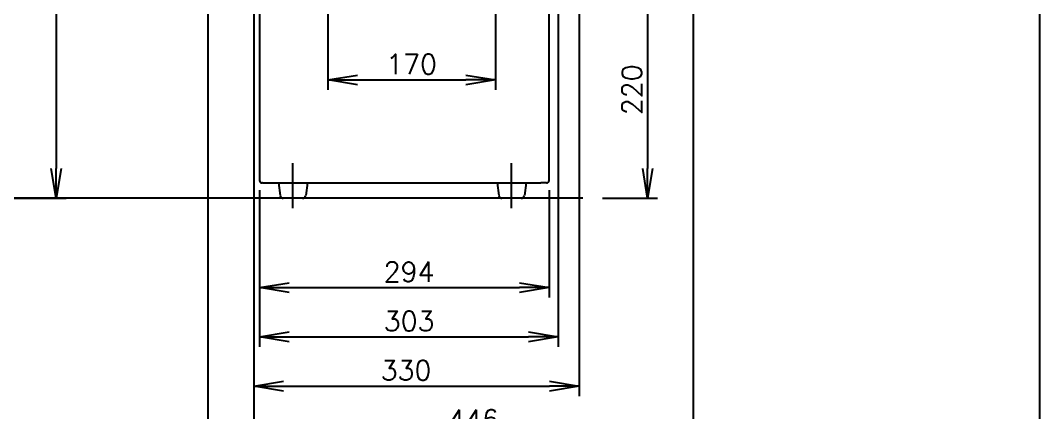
# Model space of a CAD drawing. Extents: x 230 to 4050, y 0 to 2754.
# Drawn here: x 2008 to 3043, y 591 to 989 of the extents above; entities that cross this region are included whole.
import ezdxf

# ---------------------------------------------------------------- set-up
doc = ezdxf.new("R2010")
doc.units = 0
doc.header["$LTSCALE"] = 2
doc.linetypes.add('CENTER', pattern=[50.8, 31.75, -6.35, 6.35, -6.35])
doc.layers.get('0').update_dxf_attribs({"linetype": 'CONTINUOUS'})
doc.layers.get('DEFPOINTS').update_dxf_attribs({"linetype": 'CONTINUOUS'})
doc.layers.add('DANMEN', color=7, linetype='CONTINUOUS')
doc.layers.add('SUNPOU', color=7, linetype='CONTINUOUS')
doc.styles.get("Standard").update_dxf_attribs({"font": 'romans.shx', "bigfont": 'extfont.shx'})
doc.dimstyles.get("Standard").update_dxf_attribs({"dimscale": 10, "dimtxt": 2, "dimasz": 3, "dimexe": 1, "dimexo": 1, "dimgap": 0.6, "dimtad": 3, "dimdec": 0, "dimzin": 0, "dimdsep": 46, "dimtxsty": 'STANDARD', "dimblk1": 'OPEN', "dimblk2": 'OPEN', "dimsah": 1, "dimcen": 1.5, "dimadec": 0, "dimazin": 0, "dimtfac": 1, "dimtdec": 0, "dimtmove": 0, "dimatfit": 0, "dimldrblk": 'DOTSMALL', "dimfxl": 1, "dimtvp": 1, "dimtolj": 1, "dimtzin": 0, "dimarcsym": 0})

# ---------------------------------------------------------------- blocks, each defined once
blk = doc.blocks.new('_OPEN')
at = {"color": 0, "linetype": 'ByBlock'}
for p, q in [((-1, 0.167), (0, 0)), ((0, 0), (-1, -0.167)), ((0, 0), (-1, 0))]:
    blk.add_line(p, q, dxfattribs=at)
blk = doc.blocks.new('*D10')
at = {"layer": 'DEFPOINTS', "color": 0}
for p in [(2691.3, 1588.9), (2245.4, 1014.2), (2691.3, 568)]:
    blk.add_point(p, dxfattribs=at)
at = {"layer": 'SUNPOU', "color": 0, "linetype": 'ByBlock', "lineweight": -2}
for p, q in [((2691.3, 1578.9), (2691.3, 558)), ((2245.4, 1004.2), (2245.4, 558)), ((2275.4, 568), (2661.3, 568))]:
    blk.add_line(p, q, dxfattribs=at)
at = {"layer": 'SUNPOU', "color": 0, "lineweight": -2, "xscale": 30, "yscale": 30, "zscale": 30, "rotation": 180}
blk.add_blockref('_OPEN', (2245.4, 568), dxfattribs=at)
at = {"layer": 'SUNPOU', "color": 0, "lineweight": -2, "xscale": 30, "yscale": 30, "zscale": 30}
blk.add_blockref('_OPEN', (2691.3, 568), dxfattribs=at)
at = {"layer": 'SUNPOU', "color": 0, "insert": (2468.4, 584), "char_height": 20, "attachment_point": 5}
blk.add_mtext('\\A1;446', dxfattribs=at)
blk = doc.blocks.new('_DotSmall')
at = {"color": 0, "linetype": 'ByBlock', "const_width": 0.5}
blk.add_lwpolyline([(-0.0625, 0, 1), (0.0625, 0, 1)], format="xyb", close=True, dxfattribs=at)
blk = doc.blocks.new('*D20')
at = {"layer": 'DEFPOINTS', "color": 0}
for p in [(3043, 1159.3), (2245.4, 1014.2), (3043, 518)]:
    blk.add_point(p, dxfattribs=at)
at = {"layer": 'SUNPOU', "color": 0, "linetype": 'ByBlock', "lineweight": -2}
for p, q in [((3043, 1149.3), (3043, 508)), ((2245.4, 1004.2), (2245.4, 508)), ((2275.4, 518), (3013, 518))]:
    blk.add_line(p, q, dxfattribs=at)
at = {"layer": 'SUNPOU', "color": 0, "lineweight": -2, "xscale": 30, "yscale": 30, "zscale": 30, "rotation": 180}
blk.add_blockref('_OPEN', (2245.4, 518), dxfattribs=at)
at = {"layer": 'SUNPOU', "color": 0, "lineweight": -2, "xscale": 30, "yscale": 30, "zscale": 30}
blk.add_blockref('_OPEN', (3043, 518), dxfattribs=at)
at = {"layer": 'SUNPOU', "color": 0, "insert": (2644.2, 534), "char_height": 20, "attachment_point": 5}
blk.add_mtext('\\A1;795', dxfattribs=at)
blk = doc.blocks.new('*D24')
at = {"layer": 'DEFPOINTS', "color": 0}
for p in [(2198.7, 1438.2), (3043, 1159.3), (3043, 468)]:
    blk.add_point(p, dxfattribs=at)
at = {"layer": 'SUNPOU', "color": 0, "linetype": 'ByBlock', "lineweight": -2}
for p, q in [((2198.7, 1428.2), (2198.7, 458)), ((3043, 1149.3), (3043, 458)), ((2228.7, 468), (3013, 468))]:
    blk.add_line(p, q, dxfattribs=at)
at = {"layer": 'SUNPOU', "color": 0, "lineweight": -2, "xscale": 30, "yscale": 30, "zscale": 30, "rotation": 180}
blk.add_blockref('_OPEN', (2198.7, 468), dxfattribs=at)
at = {"layer": 'SUNPOU', "color": 0, "lineweight": -2, "xscale": 30, "yscale": 30, "zscale": 30}
blk.add_blockref('_OPEN', (3043, 468), dxfattribs=at)
at = {"layer": 'SUNPOU', "color": 0, "insert": (2620.8, 484), "char_height": 20, "attachment_point": 5}
blk.add_mtext('\\A1;845', dxfattribs=at)
blk = doc.blocks.new('*D25')
at = {"layer": 'DEFPOINTS', "color": 0}
for p in [(2575.4, 1433.7), (2245.4, 1014.2), (2575.4, 618)]:
    blk.add_point(p, dxfattribs=at)
at = {"layer": 'SUNPOU', "color": 0, "linetype": 'ByBlock', "lineweight": -2}
for p, q in [((2575.4, 1423.7), (2575.4, 608)), ((2245.4, 1004.2), (2245.4, 608)), ((2275.4, 618), (2545.4, 618))]:
    blk.add_line(p, q, dxfattribs=at)
at = {"layer": 'SUNPOU', "color": 0, "lineweight": -2, "xscale": 30, "yscale": 30, "zscale": 30, "rotation": 180}
blk.add_blockref('_OPEN', (2245.4, 618), dxfattribs=at)
at = {"layer": 'SUNPOU', "color": 0, "lineweight": -2, "xscale": 30, "yscale": 30, "zscale": 30}
blk.add_blockref('_OPEN', (2575.4, 618), dxfattribs=at)
at = {"layer": 'SUNPOU', "color": 0, "insert": (2399.8, 634), "char_height": 20, "attachment_point": 5}
blk.add_mtext('\\A1;330', dxfattribs=at)
blk = doc.blocks.new('*D30')
at = {"layer": 'DEFPOINTS', "color": 0}
for p in [(1849.1, 1613.7), (1927.4, 808.7), (2044.6, 808.7)]:
    blk.add_point(p, dxfattribs=at)
at = {"layer": 'SUNPOU', "color": 0, "linetype": 'ByBlock', "lineweight": -2}
for p, q in [((1859.1, 1613.7), (2054.6, 1613.7)), ((2044.6, 1583.7), (2044.6, 838.7)), ((1937.4, 808.7), (2054.6, 808.7))]:
    blk.add_line(p, q, dxfattribs=at)
at = {"layer": 'SUNPOU', "color": 0, "lineweight": -2, "xscale": 30, "yscale": 30, "zscale": 30}
for p, rotation in [((2044.6, 1613.7), 90), ((2044.6, 808.7), 270)]:
    blk.add_blockref('_OPEN', p, dxfattribs=dict(at, rotation=rotation))
at = {"layer": 'SUNPOU', "color": 0, "insert": (2028.6, 1211.2), "char_height": 20, "attachment_point": 5, "rotation": 90}
blk.add_mtext('\\A1;805', dxfattribs=at)
blk = doc.blocks.new('*D31')
at = {"layer": 'DEFPOINTS', "color": 0}
for p in [(2554.1, 1014.2), (2251, 826.7), (2554.1, 668)]:
    blk.add_point(p, dxfattribs=at)
at = {"layer": 'SUNPOU', "color": 0, "lineweight": -2}
for p, q in [((2554.1, 1004.2), (2554.1, 658)), ((2251, 816.7), (2251, 658)), ((2281, 668), (2524.1, 668))]:
    blk.add_line(p, q, dxfattribs=at)
at = {"layer": 'SUNPOU', "color": 0, "lineweight": -2, "xscale": 30, "yscale": 30, "zscale": 30, "rotation": 180}
blk.add_blockref('_OPEN', (2251, 668), dxfattribs=at)
at = {"layer": 'SUNPOU', "color": 0, "lineweight": -2, "xscale": 30, "yscale": 30, "zscale": 30}
blk.add_blockref('_OPEN', (2554.1, 668), dxfattribs=at)
at = {"layer": 'SUNPOU', "color": 0, "insert": (2402.9, 684), "char_height": 20, "attachment_point": 5}
blk.add_mtext('\\A1;303', dxfattribs=at)
blk = doc.blocks.new('*D32')
at = {"layer": 'DEFPOINTS', "color": 0}
for p in [(2251, 826.7), (2545, 826.7), (2545, 718)]:
    blk.add_point(p, dxfattribs=at)
at = {"layer": 'SUNPOU', "color": 0, "lineweight": -2}
for p, q in [((2251, 816.7), (2251, 708)), ((2545, 816.7), (2545, 708)), ((2281, 718), (2515, 718))]:
    blk.add_line(p, q, dxfattribs=at)
at = {"layer": 'SUNPOU', "color": 0, "lineweight": -2, "xscale": 30, "yscale": 30, "zscale": 30, "rotation": 180}
blk.add_blockref('_OPEN', (2251, 718), dxfattribs=at)
at = {"layer": 'SUNPOU', "color": 0, "lineweight": -2, "xscale": 30, "yscale": 30, "zscale": 30}
blk.add_blockref('_OPEN', (2545, 718), dxfattribs=at)
at = {"layer": 'SUNPOU', "color": 0, "insert": (2402.9, 734), "char_height": 20, "attachment_point": 5}
blk.add_mtext('\\A1;294', dxfattribs=at)
blk = doc.blocks.new('*D33')
at = {"layer": 'DEFPOINTS', "color": 0}
for p in [(2320.4, 1005.3), (2490.5, 1005.3), (2490.5, 928.7)]:
    blk.add_point(p, dxfattribs=at)
at = {"layer": 'SUNPOU', "color": 0, "lineweight": -2}
for p, q in [((2320.4, 995.3), (2320.4, 918.7)), ((2490.5, 995.3), (2490.5, 918.7)), ((2350.4, 928.7), (2460.5, 928.7))]:
    blk.add_line(p, q, dxfattribs=at)
at = {"layer": 'SUNPOU', "color": 0, "lineweight": -2, "xscale": 30, "yscale": 30, "zscale": 30, "rotation": 180}
blk.add_blockref('_OPEN', (2320.4, 928.7), dxfattribs=at)
at = {"layer": 'SUNPOU', "color": 0, "lineweight": -2, "xscale": 30, "yscale": 30, "zscale": 30}
blk.add_blockref('_OPEN', (2490.5, 928.7), dxfattribs=at)
at = {"layer": 'SUNPOU', "color": 0, "insert": (2405.4, 944.7), "char_height": 20, "attachment_point": 5}
blk.add_mtext('\\A1;170', dxfattribs=at)
blk = doc.blocks.new('*D34')
at = {"layer": 'DEFPOINTS', "color": 0}
for p in [(2574.6, 1028.7), (2589.4, 808.7), (2645.1, 808.7)]:
    blk.add_point(p, dxfattribs=at)
at = {"layer": 'SUNPOU', "color": 0, "lineweight": -2}
for p, q in [((2584.6, 1028.7), (2655.1, 1028.7)), ((2645.1, 998.7), (2645.1, 838.7)), ((2599.4, 808.7), (2655.1, 808.7))]:
    blk.add_line(p, q, dxfattribs=at)
at = {"layer": 'SUNPOU', "color": 0, "lineweight": -2, "xscale": 30, "yscale": 30, "zscale": 30}
for p, rotation in [((2645.1, 1028.7), 90), ((2645.1, 808.7), 270)]:
    blk.add_blockref('_OPEN', p, dxfattribs=dict(at, rotation=rotation))
at = {"layer": 'SUNPOU', "color": 0, "insert": (2629.1, 918.7), "char_height": 20, "attachment_point": 5, "rotation": 90}
blk.add_mtext('\\A1;220', dxfattribs=at)

msp = doc.modelspace()

# ---------------------------------------------------------------- linework, layer by layer
at = {"color": 2}
for p, q in [((2251, 1014.2), (2251, 826.7)), ((2545, 826.7), (2545, 1014.2)), ((2254, 824.2), (2253.5, 824.2)), ((2254.7, 824.2), (2536.3, 824.2)), ((2270.3, 824.2), (2272.1, 811.3)), ((2299.7, 824.2), (2297.9, 811.3)), ((2492.3, 824.2), (2494.1, 811.3)), ((2521.7, 824.2), (2519.9, 811.3)), ((2542.5, 824.2), (2537, 824.2)), ((2579.4, 808.7), (521.8, 808.7)), ((2294.8, 808.7), (2275.2, 808.7)), ((2516.8, 808.7), (2497.2, 808.7))]:
    msp.add_line(p, q, dxfattribs=at)
for centre, radius, start, end in [((2253.5, 826.7), 2.5, 180, 270), ((2254, 826.2), 2, 270.314, 282.3653), ((2254.8, 825.6), 1.44, 256.2387, 268.5281), ((2254.9, 848.3), 24.1, 269.6604, 270.0068), ((2536.2, 825.5), 1.34, 270.6203, 283.5593), ((2542.5, 826.7), 2.5, 270, 0), ((2275.2, 811.7), 3.08, 187.9072, 270), ((2294.8, 811.7), 3.08, 270, 352.0928), ((2497.2, 811.7), 3.08, 187.9072, 270), ((2516.8, 811.7), 3.08, 270, 352.0928)]:
    msp.add_arc(centre, radius, start, end, dxfattribs=at)
msp.add_open_spline([(2537, 824.2), (2536.8, 824.2), (2536.7, 824.2), (2536.6, 824.2)], degree=3, dxfattribs=at)
at = {"layer": 'DANMEN', "color": 1, "linetype": 'CENTER'}
for p, q in [((2285, 798.7), (2285, 844.2)), ((2507, 798.7), (2507, 844.2))]:
    msp.add_line(p, q, dxfattribs=at)

# ---------------------------------------------------------------- dimensions: what is measured, and where the dimension line sits
at = {"layer": 'SUNPOU'}
dim = msp.add_linear_dim(base=(2044.6, 808.7), p1=(1849.1, 1613.7), p2=(1927.4, 808.7), angle=90, dimstyle='STANDARD', override={"dimarcsym": 1}, dxfattribs=at)
dim.commit()
dim.dimension.update_dxf_attribs({"geometry": '*D30', "text_midpoint": (2028.6, 1211.2)})
for base, p1, p2, picture, middle in [((2691.3, 568), (2245.4, 1014.2), (2691.3, 1588.9), '*D10', (2468.4, 568)), ((2575.4, 618), (2245.4, 1014.2), (2575.4, 1433.7), '*D25', (2399.8, 618)), ((2554.1, 668), (2251, 826.7), (2554.1, 1014.2), '*D31', (2402.9, 668)), ((2545, 718), (2251, 826.7), (2545, 826.7), '*D32', (2402.9, 718))]:
    dim = msp.add_linear_dim(base=base, p1=p1, p2=p2, dimstyle='STANDARD', override={"dimtmove": 0, "dimarcsym": 1}, dxfattribs=at)
    dim.commit()
    dim.dimension.update_dxf_attribs({"geometry": picture, "text_midpoint": middle, "dimtype": 160})
for base, p1, text, picture, middle in [((3043, 468), (2198.7, 1438.2), '845', '*D24', (2620.8, 484)), ((3043, 518), (2245.4, 1014.2), '795', '*D20', (2644.2, 534))]:
    dim = msp.add_linear_dim(base=base, p1=p1, p2=(3043, 1159.3), text=text, dimstyle='STANDARD', override={"dimarcsym": 1}, dxfattribs=at)
    dim.commit()
    dim.dimension.update_dxf_attribs({"geometry": picture, "text_midpoint": middle})
dim = msp.add_linear_dim(base=(2645.1, 808.7), p1=(2574.6, 1028.7), p2=(2589.4, 808.7), angle=90, dimstyle='STANDARD', dxfattribs=at)
dim.commit()
dim.dimension.update_dxf_attribs({"geometry": '*D34', "text_midpoint": (2629.1, 918.7)})
dim = msp.add_linear_dim(base=(2490.5, 928.7), p1=(2320.4, 1005.3), p2=(2490.5, 1005.3), dimstyle='STANDARD', dxfattribs=at)
dim.commit()
dim.dimension.update_dxf_attribs({"geometry": '*D33', "text_midpoint": (2405.4, 944.7)})

doc.saveas('drawing.dxf')
